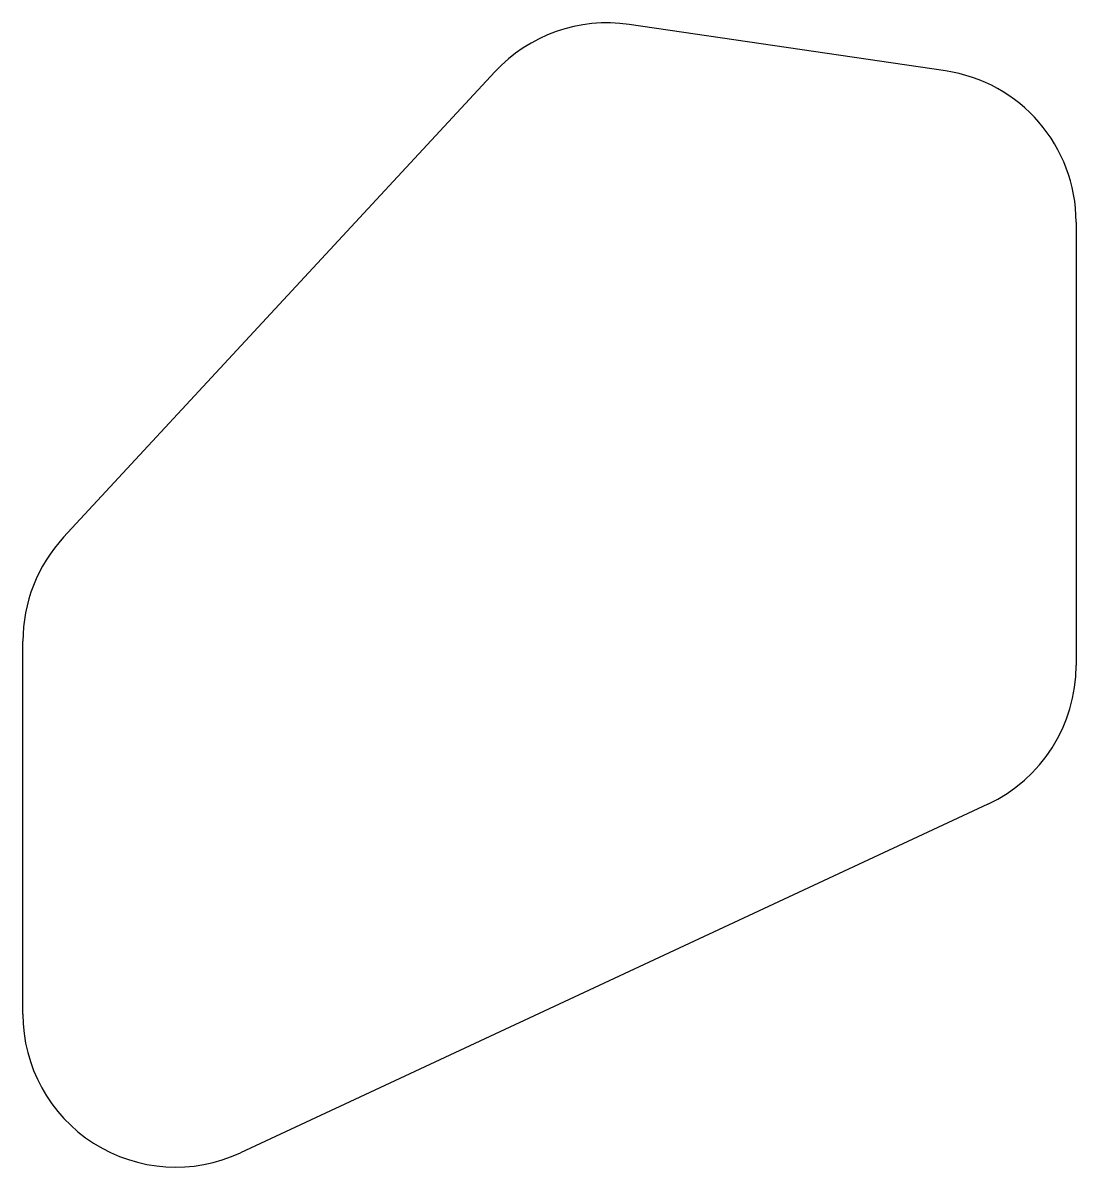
# Model space of a CAD drawing. Extents: x 0 to 34.4, y 2.8 to 40.3.
import ezdxf

# ---------------------------------------------------------------- set-up
doc = ezdxf.new("R2010")
doc.units = 0
doc.header["$MEASUREMENT"] = 0
doc.layers.add('VISIBLE', color=7, linetype='CONTINUOUS')

msp = doc.modelspace()

# ---------------------------------------------------------------- linework, layer by layer
at = {"layer": 'VISIBLE'}
for p, q in [((30.165, 38.686), (19.824, 40.202)), ((15.431, 38.653), (1.332, 23.438)), ((34.44, 33.739), (34.44, 19.245)), ((0, 7.848), (0, 20.04)), ((31.553, 14.713), (7.113, 3.317))]:
    msp.add_line(p, q, dxfattribs=at)
for centre, start, end in [((19.099, 35.255), 81.6612, 137.1812), ((29.44, 33.739), 0, 81.6612), ((5, 20.04), 137.1812, 180), ((29.44, 19.245), 295, 0), ((5, 7.848), 180, 295)]:
    msp.add_arc(centre, 5, start, end, dxfattribs=at)

doc.saveas('drawing.dxf')
